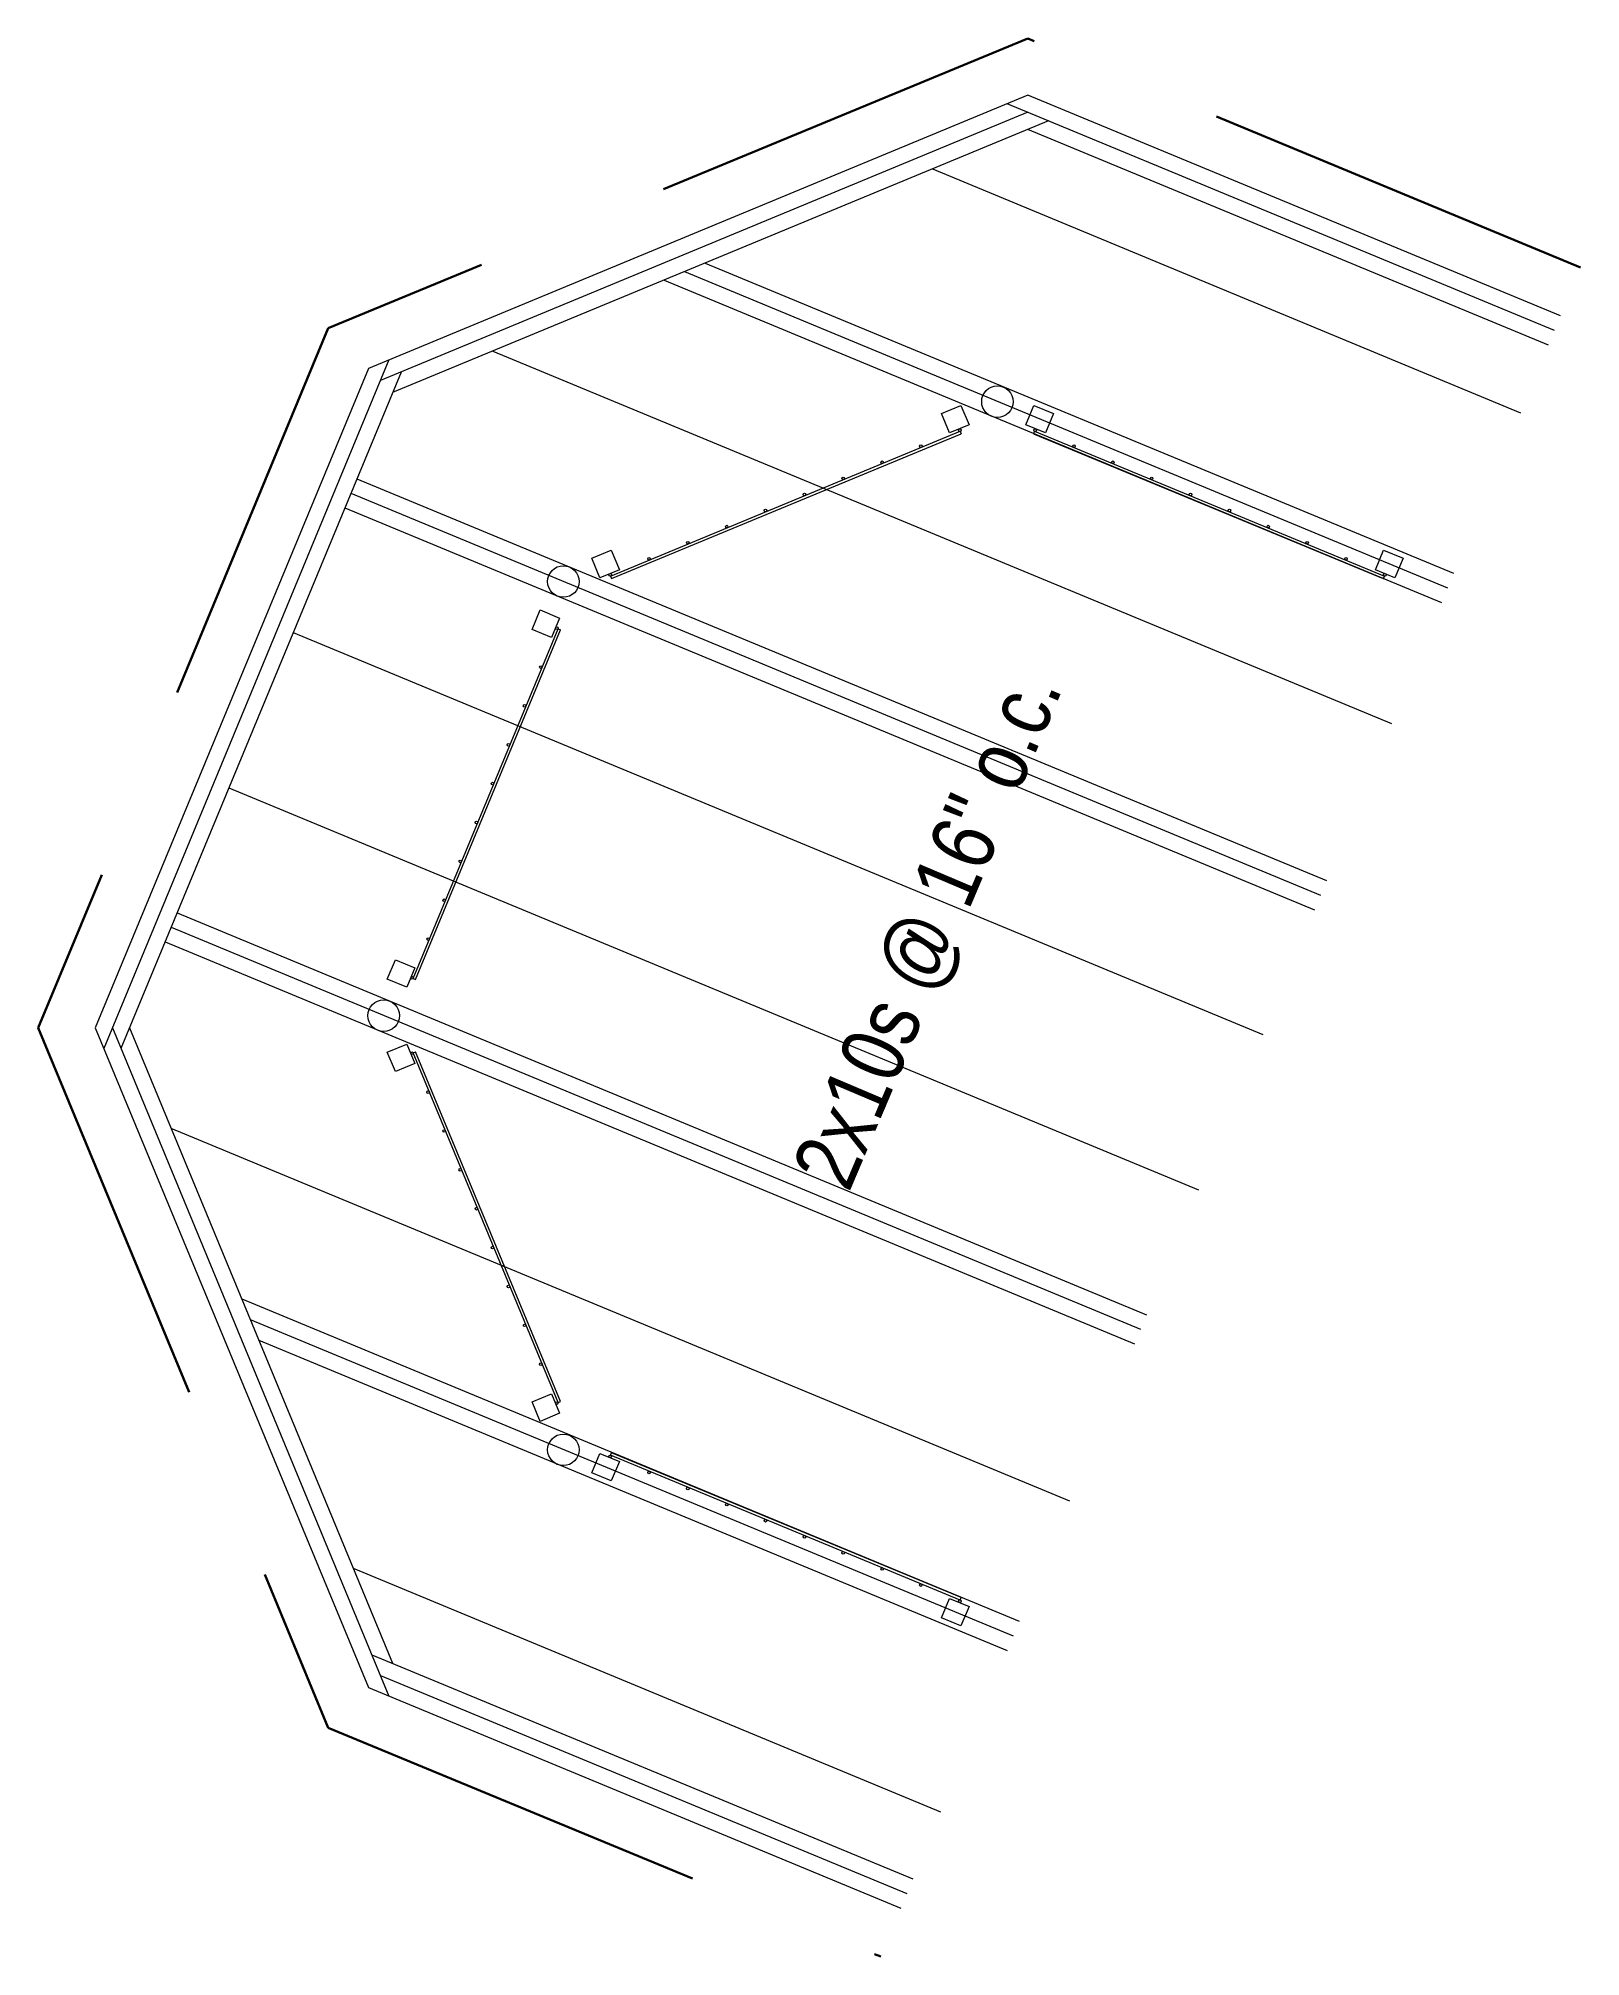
# Model space of a CAD drawing. Header units: inches. Extents: x 23318 to 50984, y 13916 to 27275.
# Drawn here: x 23317.7 to 23464.4, y 13915.9 to 14098.3 of the extents above.
import ezdxf

# ---------------------------------------------------------------- set-up
doc = ezdxf.new("R2010")
doc.units = ezdxf.units.IN
doc.header["$MEASUREMENT"] = 0
doc.linetypes.add('HIDDEN', pattern=[0.375, 0.25, -0.125])
for name, color, linetype, lineweight in [('BOTTOM PLATES', 7, 'Continuous', 20), ('FL JOISTS', 7, 'Continuous', 20), ('RAFTERS', 3, 'Continuous', 9), ('STEEL', 5, 'Continuous', 9)]:
    doc.layers.add(name, color=color, linetype=linetype, lineweight=lineweight)
doc.layers.add('LLTEXT', color=7, linetype='Continuous')
doc.styles.add('ARCHENTLTD', font='technical.ttf', dxfattribs={"height": 6})

msp = doc.modelspace()

# ---------------------------------------------------------------- linework, layer by layer
at = {"layer": 'BOTTOM PLATES'}
for centre in [(23408.95, 14063.75), (23367.67, 14046.65), (23350.57, 14005.37), (23367.67, 13964.08)]:
    msp.add_circle(centre, 1.5, dxfattribs=at)
at = {"layer": 'FL JOISTS', "color": 7, "linetype": 'HIDDEN', "lineweight": 30, "ltscale": 150}
for p, q in [((23411.84, 14098.3), (23345.3, 14070.74)), ((23464.42, 14076.52), (23411.84, 14098.3)), ((23345.3, 14070.74), (23317.73, 14004.2)), ((23317.73, 14004.2), (23345.3, 13937.65)), ((23345.3, 13937.65), (23397.85, 13915.89))]:
    msp.add_line(p, q, dxfattribs=at)
at = {"layer": 'RAFTERS', "ltscale": 25}
for p, q in [((23411.84, 14092.89), (23349.12, 14066.91)), ((23461.93, 14070.52), (23409.88, 14092.08)), ((23462.5, 14071.9), (23411.84, 14092.89)), ((23411.84, 14091.27), (23350.27, 14065.76)), ((23413.8, 14090.45), (23351.42, 14064.62)), ((23461.36, 14069.13), (23411.84, 14089.64)), ((23349.12, 14066.91), (23323.14, 14004.2)), ((23351.08, 14067.72), (23323.96, 14002.24)), ((23352.23, 14066.57), (23325.58, 14002.24)), ((23323.14, 14004.2), (23349.12, 13941.48)), ((23324.77, 14004.2), (23351.08, 13940.67)), ((23326.39, 14004.2), (23351.42, 13943.78)), ((23349.46, 13944.59), (23400.91, 13923.28)), ((23350.27, 13942.63), (23400.33, 13921.89)), ((23349.12, 13941.48), (23399.76, 13920.51))]:
    msp.add_line(p, q, dxfattribs=at)
at = {"layer": 'RAFTERS', "ltscale": 50}
for p, q in [((23402.76, 14085.88), (23458.69, 14062.7)), ((23381.16, 14076.93), (23452.32, 14047.43)), ((23377.24, 14075.31), (23451.18, 14044.66)), ((23379.2, 14076.12), (23451.75, 14046.05)), ((23360.96, 14068.57), (23446.44, 14033.14)), ((23347.46, 14055.05), (23439.68, 14016.82)), ((23348.03, 14056.43), (23440.25, 14018.21)), ((23346.88, 14053.66), (23439.1, 14015.43)), ((23341.97, 14041.8), (23434.19, 14003.57)), ((23335.85, 14027.02), (23428.06, 13988.79)), ((23330.93, 14015.16), (23423.14, 13976.93)), ((23330.35, 14013.77), (23422.57, 13975.55)), ((23329.78, 14012.38), (23421.99, 13974.16)), ((23330.34, 13994.66), (23415.81, 13959.23)), ((23337.07, 13978.43), (23411.01, 13947.78)), ((23337.88, 13976.47), (23410.44, 13946.39)), ((23338.69, 13974.51), (23409.86, 13945)), ((23347.66, 13952.84), (23403.55, 13929.67))]:
    msp.add_line(p, q, dxfattribs=at)
at = {"layer": 'STEEL'}
for p, q in [((23403.63, 14062.63), (23405.48, 14063.4)), ((23404.4, 14060.79), (23403.63, 14062.63)), ((23405.48, 14063.4), (23406.25, 14061.55)), ((23411.66, 14061.55), (23412.42, 14063.4)), ((23412.42, 14063.4), (23414.27, 14062.63)), ((23414.27, 14062.63), (23413.51, 14060.79)), ((23372.16, 14047.16), (23405.42, 14060.94)), ((23372.25, 14046.93), (23405.51, 14060.71)), ((23406.25, 14061.55), (23404.4, 14060.79)), ((23405.42, 14060.94), (23405.51, 14060.71)), ((23413.51, 14060.79), (23411.66, 14061.55)), ((23412.49, 14060.94), (23412.39, 14060.71)), ((23412.39, 14060.71), (23445.65, 14046.93)), ((23412.49, 14060.94), (23445.75, 14047.16)), ((23370.37, 14048.86), (23372.22, 14049.62)), ((23372.22, 14049.62), (23372.99, 14047.77)), ((23444.92, 14047.77), (23445.68, 14049.62)), ((23445.68, 14049.62), (23447.53, 14048.86)), ((23371.14, 14047.01), (23370.37, 14048.86)), ((23372.99, 14047.77), (23371.14, 14047.01)), ((23446.76, 14047.01), (23444.92, 14047.77)), ((23447.53, 14048.86), (23446.76, 14047.01)), ((23372.16, 14047.16), (23372.25, 14046.93)), ((23445.75, 14047.16), (23445.65, 14046.93)), ((23364.7, 14042.1), (23365.46, 14043.95)), ((23365.46, 14043.95), (23367.31, 14043.18)), ((23367.31, 14043.18), (23366.55, 14041.33)), ((23353.38, 14008.9), (23367.16, 14042.16)), ((23353.61, 14008.81), (23367.39, 14042.07)), ((23366.55, 14041.33), (23364.7, 14042.1)), ((23367.16, 14042.16), (23367.39, 14042.07)), ((23350.92, 14008.84), (23351.69, 14010.69)), ((23351.69, 14010.69), (23353.53, 14009.92)), ((23353.53, 14009.92), (23352.77, 14008.08)), ((23352.77, 14008.08), (23350.92, 14008.84)), ((23353.38, 14008.9), (23353.61, 14008.81)), ((23350.92, 14001.9), (23352.77, 14002.66)), ((23352.77, 14002.66), (23353.53, 14000.82)), ((23351.69, 14000.05), (23350.92, 14001.9)), ((23353.53, 14000.82), (23351.69, 14000.05)), ((23353.38, 14001.83), (23353.61, 14001.93)), ((23367.16, 13968.58), (23353.38, 14001.83)), ((23367.39, 13968.67), (23353.61, 14001.93)), ((23364.7, 13968.64), (23366.55, 13969.4)), ((23366.55, 13969.4), (23367.31, 13967.56)), ((23365.46, 13966.79), (23364.7, 13968.64)), ((23367.31, 13967.56), (23365.46, 13966.79)), ((23367.16, 13968.58), (23367.39, 13968.67)), ((23372.16, 13963.58), (23372.25, 13963.81)), ((23405.51, 13950.03), (23372.25, 13963.81)), ((23370.37, 13961.88), (23371.14, 13963.73)), ((23371.14, 13963.73), (23372.99, 13962.96)), ((23405.42, 13949.8), (23372.16, 13963.58)), ((23372.99, 13962.96), (23372.22, 13961.12)), ((23372.22, 13961.12), (23370.37, 13961.88)), ((23403.63, 13948.1), (23404.4, 13949.95)), ((23404.4, 13949.95), (23406.25, 13949.19)), ((23405.42, 13949.8), (23405.51, 13950.03)), ((23405.48, 13947.34), (23403.63, 13948.1)), ((23406.25, 13949.19), (23405.48, 13947.34))]:
    msp.add_line(p, q, dxfattribs=at)
for centre in [(23405.37, 14061.05), (23412.53, 14061.05), (23401.67, 14059.52), (23416.23, 14059.52), (23397.98, 14057.99), (23419.92, 14057.99), (23390.59, 14054.93), (23394.28, 14056.46), (23423.62, 14056.46), (23427.32, 14054.93), (23386.89, 14053.4), (23431.01, 14053.4), (23383.2, 14051.87), (23434.71, 14051.87), (23379.5, 14050.34), (23438.4, 14050.34), (23375.81, 14048.81), (23442.1, 14048.81), (23372.11, 14047.28), (23445.79, 14047.28), (23367.04, 14042.21), (23365.51, 14038.52), (23363.98, 14034.82), (23362.45, 14031.12), (23360.92, 14027.43), (23359.39, 14023.73), (23357.86, 14020.04), (23356.33, 14016.34), (23354.8, 14012.65), (23353.27, 14008.95), (23353.27, 14001.79), (23354.8, 13998.09), (23356.33, 13994.4), (23357.86, 13990.7), (23359.39, 13987.01), (23360.92, 13983.31), (23362.45, 13979.61), (23363.98, 13975.92), (23365.51, 13972.22), (23367.04, 13968.53), (23372.11, 13963.46), (23375.81, 13961.93), (23379.5, 13960.4), (23383.2, 13958.87), (23386.89, 13957.34), (23390.59, 13955.81), (23394.28, 13954.28), (23397.98, 13952.75), (23401.67, 13951.22), (23405.37, 13949.69)]:
    msp.add_circle(centre, 0.125, dxfattribs=at)

# ---------------------------------------------------------------- texts
at = {"layer": 'LLTEXT', "linetype": 'Continuous', "lineweight": 30, "ltscale": 1.5, "insert": (23402.05, 14011.66), "char_height": 6, "attachment_point": 5, "rotation": 67.0186, "style": 'ARCHENTLTD'}
msp.add_mtext('  2x10s @ 16" o.c.', dxfattribs=at)

doc.saveas('drawing.dxf')
